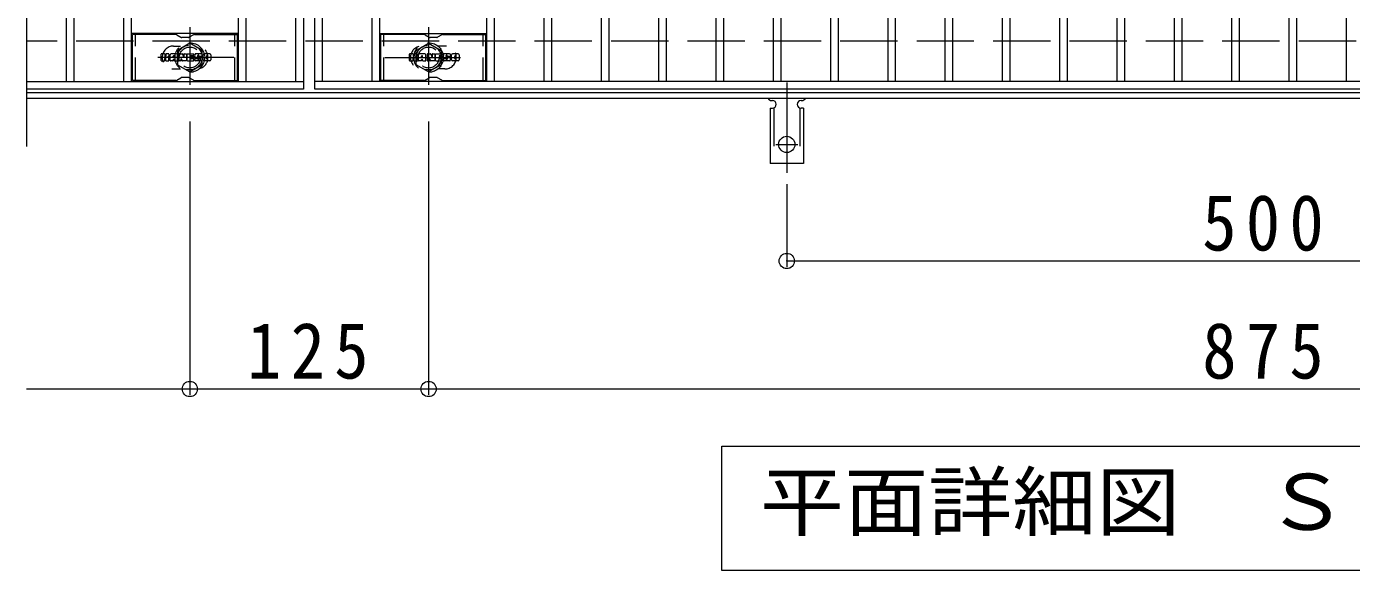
# Model space of a CAD drawing. Units: millimetres, scale not verified. Extents: x -1681 to 1768, y -1375 to 1280.
# Drawn here: x -1603 to -910, y 450 to 735 of the extents above; entities that cross this region are included whole.
import ezdxf
from ezdxf.enums import TextEntityAlignment as Align

# ---------------------------------------------------------------- set-up
doc = ezdxf.new("R2010")
doc.units = ezdxf.units.MM
doc.header["$LTSCALE"] = 10
doc.header["$PDMODE"] = 32
doc.header["$PDSIZE"] = 8
for name, pattern in [('CHAIN1', [8, 5, -1, 1, -1]), ('CHAIN2', [12, 9, -1, 1, -1]), ('DASHED1', [1.8, 1.2, -0.6]), ('DASHED2', [3, 2, -1]), ('DASHED3', [4, 3, -1])]:
    doc.linetypes.add(name, pattern=pattern)
for name, color, linetype, lineweight in [('C-0_芯', 7, 'Continuous', 9), ('C-1_躯体', 2, 'Continuous', 9), ('C-2_仕上', 3, 'Continuous', 9), ('C-4_その他', 7, 'Continuous', 9), ('C-5_文字', 7, 'Continuous', 9), ('C-6_寸法', 6, 'Continuous', 9), ('C-8_記号', 4, 'DASHED1', 9), ('C-A_1階平面図 全体_4', 3, 'Continuous', 9)]:
    doc.layers.add(name, color=color, linetype=linetype, lineweight=lineweight)
doc.styles.add('ＭＳ ゴシック', font='')
doc.styles.get('ＭＳ ゴシック').set_extended_font_data('MS Gothic')

msp = doc.modelspace()

# ---------------------------------------------------------------- linework, layer by layer
at = {"layer": 'C-0_芯'}
for p, q in [((-1532.89, 717.06), (-1532.89, 720.41)), ((-1531.21, 720.57), (-1532.73, 720.57)), ((-1532.73, 716.9), (-1531.21, 716.9)), ((-1531.05, 720.41), (-1531.05, 719.49)), ((-1531.05, 717.06), (-1531.05, 718.15)), ((-1530.55, 720.41), (-1530.55, 719.49)), ((-1530.55, 717.06), (-1530.55, 718.15)), ((-1530.4, 716.9), (-1529.04, 716.9)), ((-1529.04, 720.57), (-1530.39, 720.57)), ((-1528.89, 720.41), (-1528.89, 719.63)), ((-1528.88, 717.06), (-1528.88, 717.99)), ((-1528.22, 717.06), (-1528.22, 720.05)), ((-1526.72, 716.9), (-1528.06, 716.9)), ((-1524.91, 720.57), (-1527.7, 720.57)), ((-1526.56, 718.78), (-1526.56, 719.32)), ((-1526.56, 717.06), (-1526.56, 717.48)), ((-1526.1, 718.72), (-1526.51, 718.72)), ((-1526.05, 718.78), (-1526.05, 719.32)), ((-1526.05, 717.06), (-1526.05, 717.48)), ((-1525.89, 716.9), (-1524.54, 716.9)), ((-1524.38, 717.06), (-1524.38, 720.05)), ((-1523.71, 720.41), (-1523.71, 717.06)), ((-1523.55, 720.57), (-1521.85, 720.57)), ((-1522.55, 716.9), (-1523.55, 716.9)), ((-1522.39, 717.06), (-1522.39, 717.97)), ((-1521.91, 717.02), (-1522.2, 718)), ((-1519.88, 716.9), (-1521.75, 716.9)), ((-1521.7, 720.46), (-1521.22, 718.97)), ((-1521.06, 720.41), (-1521.06, 718.99)), ((-1520.9, 720.57), (-1519.88, 720.57)), ((-1519.72, 720.41), (-1519.72, 717.06)), ((-1519.22, 717.06), (-1519.22, 720.41)), ((-1519.06, 720.57), (-1516.04, 720.57)), ((-1519.06, 716.9), (-1516.05, 716.9)), ((-1516.04, 718.34), (-1517.16, 718.34)), ((-1516.05, 717.91), (-1517.16, 717.91)), ((-1516.04, 719.58), (-1517.15, 719.58)), ((-1516.04, 719.14), (-1517.15, 719.14)), ((-1515.89, 717.06), (-1515.89, 717.75)), ((-1515.88, 719.74), (-1515.88, 720.41)), ((-1515.88, 718.49), (-1515.88, 718.98)), ((-1515.38, 717.92), (-1515.38, 717.43)), ((-1515.22, 718.07), (-1513.87, 718.07)), ((-1511.9, 720.57), (-1514.95, 720.57)), ((-1513.37, 718.4), (-1514.95, 718.4)), ((-1511.8, 716.9), (-1514.85, 716.9)), ((-1513.72, 719.23), (-1513.72, 719.64)), ((-1513.71, 717.92), (-1513.71, 717.81)), ((-1513.56, 719.07), (-1511.8, 719.07)), ((-1513.21, 718.25), (-1513.21, 717.81)), ((-1513.2, 719.55), (-1513.2, 719.64)), ((-1513.04, 719.39), (-1511.37, 719.39)), ((-1511.37, 720.05), (-1511.37, 719.39)), ((-1510.86, 717.43), (-1510.86, 720.05)), ((-1507.39, 720.57), (-1510.34, 720.57)), ((-1507.39, 716.9), (-1510.34, 716.9)), ((-1509.19, 718.23), (-1509.19, 719.25)), ((-1508.55, 718.23), (-1508.55, 719.25)), ((-1506.87, 720.05), (-1506.87, 717.43)), ((-1402.89, 717.06), (-1402.89, 720.41)), ((-1401.21, 720.57), (-1402.73, 720.57)), ((-1402.73, 716.9), (-1401.21, 716.9)), ((-1401.05, 720.41), (-1401.05, 719.49)), ((-1401.05, 717.06), (-1401.05, 718.15)), ((-1400.55, 720.41), (-1400.55, 719.49)), ((-1400.55, 717.06), (-1400.55, 718.15)), ((-1400.4, 716.9), (-1399.04, 716.9)), ((-1399.04, 720.57), (-1400.39, 720.57)), ((-1398.89, 720.41), (-1398.89, 719.63)), ((-1398.88, 717.06), (-1398.88, 717.99)), ((-1398.22, 717.06), (-1398.22, 720.05)), ((-1396.71, 716.9), (-1398.06, 716.9)), ((-1394.91, 720.57), (-1397.7, 720.57)), ((-1396.56, 718.78), (-1396.56, 719.32)), ((-1396.56, 717.06), (-1396.56, 717.48)), ((-1396.1, 718.72), (-1396.51, 718.72)), ((-1396.05, 718.78), (-1396.05, 719.32)), ((-1396.05, 717.06), (-1396.05, 717.48)), ((-1395.89, 716.9), (-1394.54, 716.9)), ((-1394.38, 717.06), (-1394.38, 720.05)), ((-1393.71, 720.41), (-1393.71, 717.06)), ((-1393.55, 720.57), (-1391.85, 720.57)), ((-1392.55, 716.9), (-1393.55, 716.9)), ((-1392.39, 717.06), (-1392.39, 717.97)), ((-1391.9, 717.02), (-1392.2, 718)), ((-1389.88, 716.9), (-1391.75, 716.9)), ((-1391.7, 720.46), (-1391.22, 718.97)), ((-1391.06, 720.41), (-1391.06, 718.99)), ((-1390.9, 720.57), (-1389.88, 720.57)), ((-1389.72, 720.41), (-1389.72, 717.06)), ((-1389.22, 717.06), (-1389.22, 720.41)), ((-1389.06, 720.57), (-1386.04, 720.57)), ((-1389.06, 716.9), (-1386.05, 716.9)), ((-1386.04, 718.34), (-1387.16, 718.34)), ((-1386.05, 717.91), (-1387.16, 717.91)), ((-1386.04, 719.58), (-1387.15, 719.58)), ((-1386.04, 719.14), (-1387.15, 719.14)), ((-1385.89, 717.06), (-1385.89, 717.75)), ((-1385.88, 719.74), (-1385.88, 720.41)), ((-1385.88, 718.49), (-1385.88, 718.98)), ((-1385.38, 717.92), (-1385.38, 717.43)), ((-1385.22, 718.07), (-1383.87, 718.07)), ((-1381.9, 720.57), (-1384.95, 720.57)), ((-1383.37, 718.4), (-1384.95, 718.4)), ((-1381.8, 716.9), (-1384.85, 716.9)), ((-1383.72, 719.23), (-1383.72, 719.64)), ((-1383.71, 717.92), (-1383.71, 717.81)), ((-1383.56, 719.07), (-1381.8, 719.07)), ((-1383.21, 718.25), (-1383.21, 717.81)), ((-1383.2, 719.55), (-1383.2, 719.64)), ((-1383.04, 719.39), (-1381.37, 719.39)), ((-1381.37, 720.05), (-1381.37, 719.39)), ((-1380.86, 717.43), (-1380.86, 720.05)), ((-1377.39, 720.57), (-1380.34, 720.57)), ((-1377.39, 716.9), (-1380.34, 716.9)), ((-1379.19, 718.23), (-1379.19, 719.25)), ((-1378.54, 718.23), (-1378.54, 719.25)), ((-1376.87, 720.05), (-1376.87, 717.43))]:
    msp.add_line(p, q, dxfattribs=at)
for centre, radius, start, end in [((-1532.73, 720.41), 0.157, 90, 180), ((-1532.73, 717.06), 0.157, 180, 270), ((-1531.21, 720.41), 0.157, 0, 90), ((-1531.21, 717.06), 0.157, 270, 0), ((-1530.8, 719.49), 0.251, 180, 0), ((-1530.8, 718.15), 0.249, 0, 180), ((-1530.4, 717.06), 0.157, 180, 270), ((-1530.39, 720.41), 0.157, 90, 180), ((-1529.97, 718.82), 0.088, 97.33171, 266.57183), ((-1530.27, 721.15), 2.27, 277.33171, 299.42073), ((-1530.07, 717.09), 1.64, 53.71985, 86.57183), ((-1529.41, 719.63), 0.524, 299.42073, 0), ((-1529.41, 717.99), 0.524, 0, 53.71985), ((-1529.04, 720.41), 0.157, 0, 90), ((-1529.04, 717.06), 0.157, 270, 0), ((-1527.7, 720.05), 0.524, 90, 180), ((-1528.06, 717.06), 0.157, 180, 270), ((-1526.72, 717.06), 0.157, 270, 0), ((-1526.3, 719.32), 0.255, 0, 180), ((-1526.51, 718.78), 0.052, 180, 270), ((-1526.3, 717.48), 0.255, 0, 180), ((-1526.1, 718.78), 0.052, 270, 0), ((-1525.89, 717.06), 0.157, 180, 270), ((-1524.91, 720.05), 0.524, 0, 90), ((-1524.54, 717.06), 0.157, 270, 0), ((-1523.55, 720.41), 0.157, 90, 180), ((-1523.55, 717.06), 0.157, 180, 270), ((-1522.55, 717.06), 0.157, 270, 0), ((-1522.29, 717.97), 0.101, 16.48875, 180), ((-1521.75, 717.06), 0.157, 196.48875, 270), ((-1521.85, 720.41), 0.157, 17.75635, 90), ((-1521.14, 718.99), 0.083, 197.75635, 0), ((-1520.9, 720.41), 0.157, 90, 180), ((-1519.88, 720.41), 0.157, 0, 90), ((-1519.88, 717.06), 0.157, 270, 0), ((-1519.06, 720.41), 0.157, 90, 180), ((-1519.06, 717.06), 0.157, 180, 270), ((-1517.15, 719.36), 0.22, 90, 270), ((-1517.16, 718.12), 0.214, 90, 270), ((-1516.05, 717.75), 0.157, 0, 90), ((-1516.05, 717.06), 0.157, 270, 0), ((-1516.04, 720.41), 0.157, 0, 90), ((-1516.04, 719.74), 0.157, 270, 0), ((-1516.04, 718.98), 0.157, 0, 90), ((-1516.04, 718.49), 0.157, 270, 0), ((-1513, 719.49), 2.38, 157.10112, 202.89888), ((-1515.22, 717.92), 0.157, 90, 180), ((-1514.85, 717.43), 0.524, 180, 270), ((-1514.95, 720.31), 0.262, 90, 157.10112), ((-1514.95, 718.66), 0.262, 202.89888, 270), ((-1513.87, 717.92), 0.157, 0, 90), ((-1513.46, 719.64), 0.259, 0, 180), ((-1513.56, 719.23), 0.157, 180, 270), ((-1513.46, 717.81), 0.25, 180, 0), ((-1513.37, 718.25), 0.157, 0, 90), ((-1513.04, 719.55), 0.157, 180, 270), ((-1511.9, 720.05), 0.524, 0, 90), ((-1511.8, 718.81), 0.262, 22.90802, 90), ((-1511.8, 717.17), 0.262, 270, 337.09198), ((-1513.75, 717.99), 2.37, 337.09198, 22.90802), ((-1510.34, 720.05), 0.524, 90, 180), ((-1510.34, 717.43), 0.524, 180, 270), ((-1508.87, 719.25), 0.321, 0, 180), ((-1508.87, 718.23), 0.321, 180, 0), ((-1507.39, 720.05), 0.524, 0, 90), ((-1507.39, 717.43), 0.524, 270, 0), ((-1402.73, 720.41), 0.157, 90, 180), ((-1402.73, 717.06), 0.157, 180, 270), ((-1401.21, 720.41), 0.157, 0, 90), ((-1401.21, 717.06), 0.157, 270, 0), ((-1400.8, 719.49), 0.251, 180, 0), ((-1400.8, 718.15), 0.249, 0, 180), ((-1400.4, 717.06), 0.157, 180, 270), ((-1400.39, 720.41), 0.157, 90, 180), ((-1399.97, 718.82), 0.088, 97.33171, 266.57183), ((-1400.27, 721.15), 2.27, 277.33171, 299.42073), ((-1400.07, 717.09), 1.64, 53.71985, 86.57183), ((-1399.41, 719.63), 0.524, 299.42073, 0), ((-1399.41, 717.99), 0.524, 0, 53.71985), ((-1399.04, 720.41), 0.157, 0, 90), ((-1399.04, 717.06), 0.157, 270, 0), ((-1397.7, 720.05), 0.524, 90, 180), ((-1398.06, 717.06), 0.157, 180, 270), ((-1396.71, 717.06), 0.157, 270, 0), ((-1396.3, 719.32), 0.255, 0, 180), ((-1396.51, 718.78), 0.052, 180, 270), ((-1396.3, 717.48), 0.255, 0, 180), ((-1396.1, 718.78), 0.052, 270, 0), ((-1395.89, 717.06), 0.157, 180, 270), ((-1394.91, 720.05), 0.524, 0, 90), ((-1394.54, 717.06), 0.157, 270, 0), ((-1393.55, 720.41), 0.157, 90, 180), ((-1393.55, 717.06), 0.157, 180, 270), ((-1392.55, 717.06), 0.157, 270, 0), ((-1392.29, 717.97), 0.101, 16.48875, 180), ((-1391.75, 717.06), 0.157, 196.48875, 270), ((-1391.85, 720.41), 0.157, 17.75635, 90), ((-1391.14, 718.99), 0.083, 197.75635, 0), ((-1390.9, 720.41), 0.157, 90, 180), ((-1389.88, 720.41), 0.157, 0, 90), ((-1389.88, 717.06), 0.157, 270, 0), ((-1389.06, 720.41), 0.157, 90, 180), ((-1389.06, 717.06), 0.157, 180, 270), ((-1387.15, 719.36), 0.22, 90, 270), ((-1387.16, 718.12), 0.214, 90, 270), ((-1386.05, 717.75), 0.157, 0, 90), ((-1386.05, 717.06), 0.157, 270, 0), ((-1386.04, 720.41), 0.157, 0, 90), ((-1386.04, 719.74), 0.157, 270, 0), ((-1386.04, 718.98), 0.157, 0, 90), ((-1386.04, 718.49), 0.157, 270, 0), ((-1383, 719.49), 2.38, 157.10112, 202.89888), ((-1385.22, 717.92), 0.157, 90, 180), ((-1384.85, 717.43), 0.524, 180, 270), ((-1384.95, 720.31), 0.262, 90, 157.10112), ((-1384.95, 718.66), 0.262, 202.89888, 270), ((-1383.87, 717.92), 0.157, 0, 90), ((-1383.46, 719.64), 0.259, 0, 180), ((-1383.56, 719.23), 0.157, 180, 270), ((-1383.46, 717.81), 0.25, 180, 0), ((-1383.37, 718.25), 0.157, 0, 90), ((-1383.04, 719.55), 0.157, 180, 270), ((-1381.9, 720.05), 0.524, 0, 90), ((-1381.8, 718.81), 0.262, 22.90802, 90), ((-1381.8, 717.17), 0.262, 270, 337.09198), ((-1383.75, 717.99), 2.37, 337.09198, 22.90802), ((-1380.34, 720.05), 0.524, 90, 180), ((-1380.34, 717.43), 0.524, 180, 270), ((-1378.87, 719.25), 0.321, 0, 180), ((-1378.87, 718.23), 0.321, 180, 0), ((-1377.39, 720.05), 0.524, 0, 90), ((-1377.39, 717.43), 0.524, 270, 0)]:
    msp.add_arc(centre, radius, start, end, dxfattribs=at)
at = {"layer": 'C-1_躯体', "linetype": 'DASHED3'}
msp.add_line((-307.41, 727.16), (-1603.41, 727.16), dxfattribs=at)
at = {"layer": 'C-1_躯体'}
for p, q in [((-307.41, 700.16), (-1603.41, 700.16)), ((-307.41, 697.16), (-1603.41, 697.16))]:
    msp.add_line(p, q, dxfattribs=at)
at = {"layer": 'C-2_仕上'}
for p, q in [((-1603.41, 1082.16), (-1603.41, 672.16)), ((-1582.41, 706.16), (-1582.41, 1048.16)), ((-1578.41, 706.16), (-1578.41, 1048.16)), ((-1552.41, 706.16), (-1552.41, 1048.16)), ((-1548.41, 706.16), (-1548.41, 1048.16)), ((-1492.41, 706.16), (-1492.41, 1048.16)), ((-1488.41, 706.16), (-1488.41, 1048.16)), ((-1462.41, 706.16), (-1462.41, 1048.16)), ((-1458.41, 1052.16), (-1458.41, 702.16)), ((-1452.41, 702.16), (-1452.41, 1052.16)), ((-1448.41, 706.16), (-1448.41, 1048.16)), ((-1422.41, 706.16), (-1422.41, 1048.16)), ((-1418.41, 706.16), (-1418.41, 1048.16)), ((-1362.41, 706.16), (-1362.41, 1048.16)), ((-1358.41, 706.16), (-1358.41, 1048.16)), ((-1332.41, 706.16), (-1332.41, 1048.16)), ((-1328.41, 706.16), (-1328.41, 1048.16)), ((-1302.41, 706.16), (-1302.41, 1048.16)), ((-1298.41, 706.16), (-1298.41, 1048.16)), ((-1272.41, 706.16), (-1272.41, 1048.16)), ((-1268.41, 706.16), (-1268.41, 1048.16)), ((-1242.41, 706.16), (-1242.41, 1048.16)), ((-1238.41, 706.16), (-1238.41, 1048.16)), ((-1212.41, 706.16), (-1212.41, 1048.16)), ((-1208.41, 706.16), (-1208.41, 1048.16)), ((-1182.41, 706.16), (-1182.41, 1048.16)), ((-1178.41, 706.16), (-1178.41, 1048.16)), ((-1152.41, 706.16), (-1152.41, 1048.16)), ((-1148.41, 706.16), (-1148.41, 1048.16)), ((-1122.41, 706.16), (-1122.41, 1048.16)), ((-1118.41, 706.16), (-1118.41, 1048.16)), ((-1092.41, 706.16), (-1092.41, 1048.16)), ((-1088.41, 706.16), (-1088.41, 1048.16)), ((-1062.41, 706.16), (-1062.41, 1048.16)), ((-1058.41, 706.16), (-1058.41, 1048.16)), ((-1032.41, 706.16), (-1032.41, 1048.16)), ((-1028.41, 706.16), (-1028.41, 1048.16)), ((-1002.41, 706.16), (-1002.41, 1048.16)), ((-998.41, 706.16), (-998.41, 1048.16)), ((-972.41, 706.16), (-972.41, 1048.16)), ((-968.41, 706.16), (-968.41, 1048.16)), ((-942.41, 706.16), (-942.41, 1048.16)), ((-938.41, 706.16), (-938.41, 1048.16)), ((-912.41, 706.16), (-912.41, 1048.16)), ((-1492.41, 731.16), (-1548.41, 731.16)), ((-1418.41, 731.16), (-1362.41, 731.16)), ((-1603.41, 706.16), (-1458.41, 706.16)), ((-1458.41, 702.16), (-1603.41, 702.16)), ((-458.41, 706.16), (-1452.41, 706.16)), ((-458.41, 702.16), (-1452.41, 702.16))]:
    msp.add_line(p, q, dxfattribs=at)
at = {"layer": 'C-2_仕上', "linetype": 'DASHED1'}
for p, q in [((-1526.41, 724.66), (-1522.81, 724.66)), ((-1384.41, 724.66), (-1388, 724.66)), ((-1526.41, 712.66), (-1522.81, 712.66)), ((-1384.41, 712.66), (-1388, 712.66))]:
    msp.add_line(p, q, dxfattribs=at)
for centre, start, end in [((-1526.41, 718.66), 90, 270), ((-1514.41, 718.66), 286.33534, 73.66466), ((-1396.41, 718.66), 106.33534, 253.66466), ((-1384.41, 718.66), 270, 90)]:
    msp.add_arc(centre, 6, start, end, dxfattribs=at)
at = {"layer": 'C-4_その他'}
for p, q in [((-1517.91, 685.16), (-1517.91, 542.16)), ((-1392.91, 685.16), (-1392.91, 542.16)), ((-1205.41, 652.44), (-1205.41, 609.16)), ((-1205.41, 612.16), (-705.41, 612.16)), ((-1603.41, 545.16), (-307.41, 545.16))]:
    msp.add_line(p, q, dxfattribs=at)
for p in [(-1205.41, 612.16), (-1517.91, 545.16), (-1392.91, 545.16)]:
    msp.add_point(p, dxfattribs=at)
at = {"layer": 'C-5_文字'}
msp.add_lwpolyline([(-1239.41, 450.16), (-1239.41, 515.16), (-664.41, 515.16), (-664.41, 450.16)], close=True, dxfattribs=at)
at = {"layer": 'C-6_寸法'}
for p, q in [((-1547.91, 706.66), (-1547.91, 730.66)), ((-1525.27, 730.66), (-1547.91, 730.66)), ((-1524.77, 730.52), (-1522.64, 729.29)), ((-1518.68, 729.16), (-1522.14, 729.16)), ((-1516.04, 730.52), (-1518.18, 729.29)), ((-1515.54, 730.66), (-1492.91, 730.66)), ((-1492.91, 706.66), (-1492.91, 730.66)), ((-1417.91, 706.66), (-1417.91, 730.66)), ((-1395.27, 730.66), (-1417.91, 730.66)), ((-1394.77, 730.52), (-1392.64, 729.29)), ((-1388.68, 729.16), (-1392.14, 729.16)), ((-1386.04, 730.52), (-1388.18, 729.29)), ((-1385.54, 730.66), (-1362.91, 730.66)), ((-1362.91, 706.66), (-1362.91, 730.66)), ((-1524.77, 706.79), (-1522.64, 708.03)), ((-1518.68, 708.16), (-1522.14, 708.16)), ((-1516.04, 706.79), (-1518.18, 708.03)), ((-1394.77, 706.79), (-1392.64, 708.03)), ((-1388.68, 708.16), (-1392.14, 708.16)), ((-1386.04, 706.79), (-1388.18, 708.03)), ((-1525.27, 706.66), (-1547.91, 706.66)), ((-1515.54, 706.66), (-1492.91, 706.66)), ((-1395.27, 706.66), (-1417.91, 706.66)), ((-1385.54, 706.66), (-1362.91, 706.66))]:
    msp.add_line(p, q, dxfattribs=at)
at = {"layer": 'C-6_寸法', "linetype": 'DASHED1'}
for p, q in [((-1546.41, 706.66), (-1546.41, 730.66)), ((-1494.41, 706.66), (-1494.41, 730.66)), ((-1416.41, 706.66), (-1416.41, 730.66)), ((-1364.41, 706.66), (-1364.41, 730.66))]:
    msp.add_line(p, q, dxfattribs=at)
at = {"layer": 'C-6_寸法'}
for centre, start, end in [((-1525.27, 729.66), 60, 90), ((-1522.14, 730.16), 240, 270), ((-1518.68, 730.16), 270, 300), ((-1515.54, 729.66), 90, 120), ((-1395.27, 729.66), 60, 90), ((-1392.14, 730.16), 240, 270), ((-1388.68, 730.16), 270, 300), ((-1385.54, 729.66), 90, 120), ((-1522.14, 707.16), 90, 120), ((-1518.68, 707.16), 60, 90), ((-1392.14, 707.16), 90, 120), ((-1388.68, 707.16), 60, 90), ((-1525.27, 707.66), 270, 300), ((-1515.54, 707.66), 240, 270), ((-1395.27, 707.66), 270, 300), ((-1385.54, 707.66), 240, 270)]:
    msp.add_arc(centre, 1, start, end, dxfattribs=at)
at = {"layer": 'C-8_記号', "linetype": 'CHAIN1'}
for p, q in [((-1517.91, 734.63), (-1517.91, 704.28)), ((-1392.91, 734.63), (-1392.91, 704.28)), ((-1494.94, 718.66), (-1534.63, 718.66)), ((-1415.88, 718.66), (-1376.19, 718.66))]:
    msp.add_line(p, q, dxfattribs=at)
at = {"layer": 'C-8_記号'}
for points in [[(-1524.41, 722.41), (-1524.41, 714.91), (-1517.91, 711.15), (-1511.41, 714.91), (-1511.41, 722.41), (-1517.91, 726.16)], [(-1386.41, 722.41), (-1386.41, 714.91), (-1392.91, 711.15), (-1399.41, 714.91), (-1399.41, 722.41), (-1392.91, 726.16)]]:
    msp.add_lwpolyline(points, close=True, dxfattribs=at)
for centre, radius in [((-1517.91, 718.66), 7.75), ((-1517.91, 718.66), 6.5), ((-1517.91, 718.66), 5.5), ((-1392.91, 718.66), 7.75), ((-1392.91, 718.66), 6.5), ((-1392.91, 718.66), 5.5)]:
    msp.add_circle(centre, radius, dxfattribs=at)
at = {"layer": 'C-A_1階平面図 全体_4', "color": 7, "linetype": 'CHAIN2'}
for p, q in [((-1205.41, 705.63), (-1205.41, 658.23)), ((-1211.18, 673.16), (-1199.63, 673.16))]:
    msp.add_line(p, q, dxfattribs=at)
at = {"layer": 'C-A_1階平面図 全体_4'}
for p, q in [((-1213.41, 696.16), (-1212.91, 696.16)), ((-1197.91, 696.16), (-1197.4, 696.16)), ((-1214.16, 692.16), (-1212.91, 692.16)), ((-1214.16, 692.16), (-1214.16, 663.16)), ((-1196.66, 692.16), (-1197.91, 692.16)), ((-1196.66, 692.16), (-1196.66, 663.16)), ((-1196.66, 663.16), (-1214.16, 663.16))]:
    msp.add_line(p, q, dxfattribs=at)
at = {"layer": 'C-A_1階平面図 全体_4', "linetype": 'DASHED2'}
for p, q in [((-1212.16, 692.31), (-1212.16, 663.16)), ((-1198.66, 692.31), (-1198.66, 663.16))]:
    msp.add_line(p, q, dxfattribs=at)
at = {"layer": 'C-A_1階平面図 全体_4'}
msp.add_circle((-1205.41, 673.16), 4.25, dxfattribs=at)
for centre, start, end in [((-1213.41, 698.16), 209.99951, 269.72403), ((-1212.91, 694.16), 270, 90), ((-1197.91, 694.16), 90.13329, 270), ((-1197.41, 698.16), 270.24162, 330.00072)]:
    msp.add_arc(centre, 2, start, end, dxfattribs=at)

# ---------------------------------------------------------------- texts
at = {"layer": 'C-4_その他', "color": 2, "char_height": 29.33, "attachment_point": 7, "style": 'ＭＳ ゴシック'}
for s, insert in [('\\T1.27;\\W0.9;500', (-987.91, 617.16)), ('\\T1.27;\\W0.9;125', (-1487.91, 550.16)), ('\\T1.27;\\W0.9;875', (-987.91, 550.16))]:
    msp.add_mtext(s, dxfattribs=dict(at, insert=insert))
at = {"layer": 'C-5_文字', "color": 2, "style": 'ＭＳ ゴシック', "width": 1.1}
msp.add_text('平面詳細図\u3000Ｓ＝１：１０', height=29.33, dxfattribs=at).set_placement((-1219.41, 462.66), align=Align.BOTTOM_LEFT)

doc.saveas('drawing.dxf')
